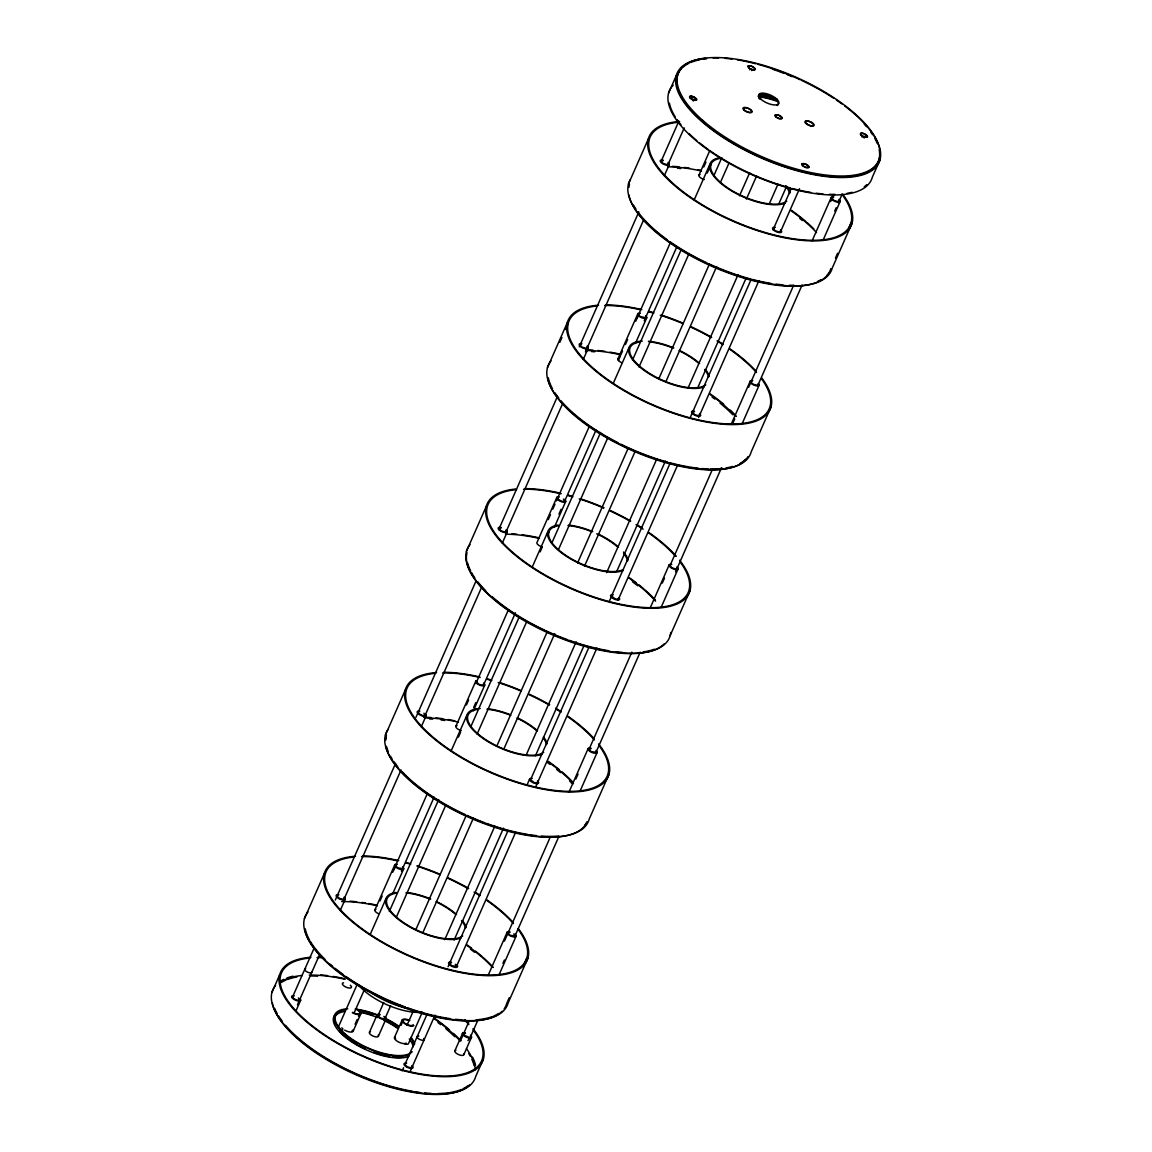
<?xml version="1.0" encoding="UTF-8"?>
<svg xmlns="http://www.w3.org/2000/svg" width="1152" height="1152" viewBox="0 0 1152 1152"><rect width="100%" height="100%" fill="white"/><g stroke="black" fill="none" stroke-linecap="round" stroke-linejoin="round"><path stroke-width="1.5" d="M272.002 992.203L279.691 974.75M304.402 918.734L324.259 873.72M385.416 735.048L405.274 690.034M466.43 551.347L486.288 506.347M547.459 367.661L567.302 322.661M628.474 183.974L648.317 138.974M668.578 93.053L676.267 75.6M559.8 342.36L561.931 337.536M565.474 329.501L568.31 323.078M292.522 997.056L314.266 947.779M335.318 900.043L395.582 763.402M476.179 580.666L415.973 717.307M506.146 529.805A4.925 1.944 23.8 0 1 505.368 532.613A4.925 1.944 23.8 0 1 498.744 529.546L557.51 396.274M579.283 346.896L638.827 211.896M661.334 160.862L678.758 121.349M691.157 97.186L691.56 96.264L693.547 96.826L696.528 99.95L693.677 100.094L689.702 97.517A3.83 1.512 23.8 0 1 691.258 96.221L692.093 96.365A3.83 1.512 23.8 0 1 696.139 98.525L696.514 99.058A3.83 1.512 23.8 0 1 694.109 100.21L693.202 99.95A3.83 1.512 23.8 0 1 690.077 98.035L690.077 96.336L691.56 96.264M693.144 97.747L693.547 96.826M693.274 101.016L693.677 100.094M694.973 98.77L695.376 97.848M696.096 99.936L696.499 99.014M297.461 1004.789L319.723 954.331M343.685 900L401.04 769.939M424.282 717.264L481.637 587.203M505.598 532.886L562.234 404.467M585.475 351.792L643.55 220.09M667.512 165.758L684.216 127.901M295.762 1011.341L300.658 1000.238M340.258 910.454L345.226 899.208M421.272 726.768L426.24 715.522M502.301 543.082L507.254 531.835M583.315 359.395L588.269 348.134M664.33 175.709L669.283 164.448M374.99 909.691L394.848 864.691M456.005 726.005L475.862 681.005M556.877 497.318L537.034 542.318A4.925 1.944 23.8 0 0 542.275 546.926M618.048 358.632L637.891 313.632M699.062 174.946L709.69 150.826M380.016 900.907L382.19 895.968M393.811 869.63L427.205 793.901M466.416 704.995L468.605 700.056M475.862 683.597L508.536 609.509M552.83 509.098L555.005 504.158M556.459 500.861L589.133 426.773M621.072 354.341L622.526 351.058M625.435 344.462L627.61 339.523M637.056 318.125L670.45 242.395M392.731 872.237L396.144 864.979M548.251 519.61L550.426 514.699M618.422 360.533L620.582 355.608M635.774 321.163L637.949 316.238M703.771 166.997L705.946 162.072M749.779 69.782L750.182 68.861L748.195 67.104A3.83 1.512 23.8 0 1 749.736 65.808L750.586 65.952A3.83 1.512 23.8 0 1 754.632 68.112L755.021 69.538L753.984 69.941L750.182 68.861M370.181 934.517L385.776 899.15M451.195 750.816L466.79 715.464M532.21 567.13L547.805 531.778M613.224 383.443L628.819 348.091M694.253 199.757L709.848 164.39M751.766 70.603L752.17 69.696M458.395 737.208L460.57 732.283M540.144 551.866L542.304 546.955M547.373 535.464L548.813 532.195M707.227 173.016L710.856 164.808M401.443 871.229L434.117 797.155M473.702 707.4L475.819 702.576M483.494 685.21L515.448 612.778M558.965 514.066L561.096 509.242M564.091 502.474L596.045 430.042M644.242 320.731L676.627 247.306M393.077 892.901L403.718 868.795M473.386 710.827L484.733 685.109M554.4 527.141L565.747 501.422M635.414 343.44L646.762 317.736M357.394 983.894L338.515 1026.677A4.378 1.728 23.8 0 0 340.603 1029.485M389.333 911.462L438.696 799.546M470.635 727.114L519.278 616.838M551.952 542.765L600.581 432.49M632.52 360.072L681.163 249.797M713.837 175.723L721.814 157.622M354.427 1012.248L363.874 990.85M396.533 916.776L445.176 806.501M477.115 734.083L526.478 622.152M558.418 549.734L607.781 437.803M639 367.027L689.098 253.454M720.317 182.678L729.029 162.936M355.09 1024.229L357.192 1019.462M358.589 1016.294L360 1013.126M353.333 1030.81L361.022 1013.357M369.533 1032.077L377.222 1014.624M383.832 1016.424L384.955 1017.59L383.933 1018.93L380.146 1017.835L378.014 1015.603L383.746 1002.427M415.67 930.053L465.768 816.466M496.987 745.675L547.099 632.074M577.584 562.939L628.416 447.696M658.915 378.547L709.013 264.96M739.512 195.811L749.678 172.771M384.869 1018.814L390.658 1005.696M422.582 933.307L473.4 818.064M503.899 748.93L554.731 633.686M584.496 566.194L635.328 450.95M665.827 381.802L716.645 266.573M746.424 199.066L756.576 176.026M378.403 1036.181L386.093 1018.728M394.502 1037.376L402.206 1019.923M401.026 1025.352L403.128 1020.586A5.458 2.16 23.8 0 1 408.629 1020.456M407.002 1025.28L412.819 1012.118M444.758 939.686L494.842 826.114M526.061 755.338L576.158 641.765M606.643 572.645L656.741 459.072M687.946 388.296L738.043 274.723M769.262 203.947L777.974 184.19M422.194 1012.493L408.398 1043.755A4.378 1.728 23.8 0 1 404.611 1043.856M454.133 940.061L503.496 828.144M535.45 755.726L584.078 645.437M616.752 571.378L665.395 461.088M698.054 387.029L745.978 278.395M778.637 204.322L786.629 186.221M526.91 785.246L529.747 778.81M402.149 1070.856L403.56 1067.674M404.899 1064.462L426.643 1015.171M448.099 966.686L507.96 830.794M537.466 781.776L537.509 782.698L534.658 782.856L530.525 779.789L589.291 646.416M609.422 600.926L612.072 595.397M611.798 595.368L669.888 463.68M690.206 417.571L751.205 279.288M772.992 229.91L791.136 188.741M803.534 164.578L803.952 163.656L805.925 164.218L808.92 167.342L806.054 167.501L802.541 165.528L802.454 163.728L803.952 163.656M410.371 1071L435.01 1015.142M456.062 967.392L515.592 832.406M535.925 786.312L596.923 648.014M617.976 600.278L677.52 465.278M698.573 417.542L758.837 280.901M780.624 231.509L799.502 188.712M454.968 1050.566L462.658 1033.114M488.088 975.485L507.226 932.083M569.102 791.798L588.24 748.397M650.117 608.112L669.254 564.71M731.131 424.411L750.269 381.024M812.146 240.725L831.283 197.338M460.642 1040.443L469.181 1020.931M504.461 941.098L549.749 838.238M575.899 778.982L578.074 774.043M596.002 752.299L591.163 751.608L589.018 749.376L631.8 652.219M662.299 583.07L664.474 578.131M670.291 564.97L712.397 469.483M732.614 423.792L734.746 418.968M748.699 387.173L793.728 285.091M830.65 201.528L833.659 194.558M860.544 134.237L860.947 133.33L864.418 133.805L867.398 136.93L862.56 136.253L861.019 135.115L860.947 133.33M862.157 137.174L862.56 136.253M864.144 138.01L864.547 137.088M467.971 1040.587L470.419 1037.016M470.304 1037.304L477.533 1020.902M502.934 963.331L504.389 960.034M514.555 936.979L558.835 836.568M595.872 752.602L640.166 652.176M675.562 571.882L721.483 467.798M757.786 385.488L802.08 285.062M834.71 211.061L836.15 207.792M838.382 202.752L842.011 194.515M463.838 1054.67L471.528 1037.218M499.075 974.765L516.096 936.187M580.09 791.078L597.11 752.501M661.118 607.392L678.125 568.814M742.133 423.706L759.139 385.128M823.147 240.005L840.154 201.442M507.125 1002.514L509.256 997.69M524.146 963.936L526.982 957.514M835.445 258.106L837.576 253.282M848.923 227.578L851.04 222.754M483.422 1058.947L475.733 1076.4A110.39 43.661 23.8 0 1 353.419 1072.987A110.39 43.661 23.8 0 1 275.558 985.45M527.99 957.917L508.133 1002.931A110.39 43.661 23.8 0 1 385.834 999.518A110.39 43.661 23.8 0 1 307.973 911.981M609.005 774.23L589.147 819.245A110.39 43.661 23.8 0 1 468.605 816.624A110.39 43.661 23.8 0 1 388.022 729.533M670.176 635.544L690.019 590.544M771.034 406.858L751.19 451.858A110.39 43.661 23.8 0 1 628.877 448.445A110.39 43.661 23.8 0 1 551.016 360.907M852.048 223.171L832.205 268.171A110.39 43.661 23.8 0 1 713.419 266.328A110.39 43.661 23.8 0 1 630.245 179.755M879.998 159.797L872.309 177.25A110.39 43.661 23.8 0 1 748.253 173.03A110.39 43.661 23.8 0 1 673.214 85.133M580.709 344.318L580.781 346.104L582.322 347.256L586.109 348.336L587.117 346.997M639.202 313.906L639.274 315.691L640.814 316.843L645.653 317.52M558.187 497.592L558.259 499.392L561.787 501.365L564.638 501.206L563.486 499.118M774.101 228.024L774.173 229.81L775.714 230.962L779.515 232.042L780.523 230.702M418.68 711.691L418.752 713.491L422.28 715.464L425.131 715.306L423.979 713.218M832.594 197.611L832.666 199.397L834.206 200.549L837.994 201.629L839.002 200.29M477.158 681.293L476.64 681.984L478.786 684.216L482.573 685.296L483.581 683.971M337.651 895.392L337.133 896.083L339.278 898.315L343.066 899.395L344.074 898.07M751.579 381.298L751.651 383.098L753.192 384.235L756.979 385.315L757.987 383.976M293.098 996.422L293.17 998.208L296.698 1000.181L299.549 1000.022L298.397 997.934M670.565 564.998L670.032 565.69L672.178 567.922L675.965 569.002L676.973 567.677M378.014 1015.603L380.016 1014.826M589.018 749.376L591.034 748.598M405.475 1063.814L404.957 1064.506L407.088 1066.738L410.89 1067.832L411.898 1066.493M402.61 868.594L397.771 867.902L395.626 865.67M663.206 160.546L661.205 161.323L663.336 163.555L667.123 164.65L668.146 163.31M694.57 411.638L692.568 412.416L694.699 414.648L698.486 415.728L699.494 414.389M501.178 527.933L499.162 528.71L501.307 530.942L505.094 532.022L506.102 530.683M510.019 932.299L508.003 933.062L510.149 935.309L514.987 935.986L513.821 933.883M451.526 962.698L449.51 963.475L451.656 965.707L456.494 966.398L455.342 964.296M465.451 1033.315L463.968 1033.402L464.04 1035.187L469.368 1037.419M759.485 94.522L772.848 97.416M777.096 99.23L774.317 98.352A31.896 12.614 23.8 0 0 758.779 94.982L759.614 94.45A10.93 4.32 23.8 0 1 772.574 97.243L774.403 98.395A10.93 4.32 23.8 0 1 778.45 104.126M423.691 1038.442L424.066 1038.974A3.83 1.512 23.8 0 1 421.661 1040.126L420.754 1039.867A3.83 1.512 23.8 0 1 417.629 1037.966L417.254 1037.434A3.83 1.512 23.8 0 1 417.528 1036.296M311.659 971.539L311.688 971.582A3.83 1.512 23.8 0 1 309.283 972.734L308.376 972.475A3.83 1.512 23.8 0 1 305.251 970.56L304.877 970.042A3.83 1.512 23.8 0 1 305.698 968.76M611.539 596.102L615.672 599.17L618.523 599.011L618.48 598.09M342.662 1030.435A4.378 1.728 23.8 0 1 341.597 1030.018M422.294 1012.176A42.624 16.862 23.8 0 1 358.834 985.291M401.947 1005.998A40.435 15.998 23.8 0 1 374.789 993.816M406.786 1008.144A42.624 16.862 23.8 0 1 369.389 991.195M418.075 1036.152A3.83 1.512 23.8 0 1 418.795 1036.138M844.704 105.984A110.39 43.661 23.8 0 1 854.28 176.674A110.39 43.661 23.8 0 1 707.429 126.216A110.39 43.661 23.8 0 1 705.83 58.262M712.93 57.874A110.39 43.661 23.8 0 1 718.589 57.931M725.112 58.32A110.39 43.661 23.8 0 1 731.966 59.054M737.251 59.818A110.39 43.661 23.8 0 1 755.942 63.792M757.685 64.253A110.39 43.661 23.8 0 1 800.323 79.805M801.922 80.554A110.39 43.661 23.8 0 1 833.688 98.237M836.438 100.08A110.39 43.661 23.8 0 1 841.939 103.939M879.178 149.717A109.296 43.229 23.8 0 1 766.656 159.797A109.296 43.229 23.8 0 1 681.869 68.17M683.05 67.075A109.296 43.229 23.8 0 1 688.925 63.274M690.667 62.496A109.296 43.229 23.8 0 1 699.811 59.803M703.296 59.227A109.296 43.229 23.8 0 1 706.55 58.853M772.488 69.178A109.296 43.229 23.8 0 1 777.384 70.877M779.011 71.467A109.296 43.229 23.8 0 1 783.907 73.31M787.176 74.592A109.296 43.229 23.8 0 1 792.058 76.622M864.317 124.214A109.296 43.229 23.8 0 1 866.477 126.677M870.739 132.077A109.296 43.229 23.8 0 1 872.582 134.741M874.944 138.643A109.296 43.229 23.8 0 1 877.291 143.525M866.707 184.666A109.296 43.229 23.8 0 1 864.23 186.811M852.048 192.298A109.296 43.229 23.8 0 1 847.051 193.349M834.998 194.371A109.296 43.229 23.8 0 1 829.397 194.328M822.946 193.939A109.296 43.229 23.8 0 1 816.163 193.205M810.922 192.442A109.296 43.229 23.8 0 1 792.403 188.525M790.69 188.064A109.296 43.229 23.8 0 1 710.064 150.768M708.653 149.774A109.296 43.229 23.8 0 1 699.293 142.646M696.802 140.602A109.296 43.229 23.8 0 1 689.054 133.589M680.962 124.819A109.296 43.229 23.8 0 1 676.886 119.434M675.144 116.784A109.296 43.229 23.8 0 1 669.398 103.133M758.074 96.192A43.718 17.294 23.8 0 1 767.578 97.934M769.234 98.366A43.718 17.294 23.8 0 1 775.987 100.44M777.989 104.918A10.93 4.32 23.8 0 1 777.11 105.48M759.528 99.072A10.93 4.32 23.8 0 1 758.678 97.862M747.821 66.168A4.925 1.944 23.8 0 1 749.376 66.211M801.706 163.973A4.925 1.944 23.8 0 1 803.261 164.016M758.563 96.768A42.624 16.862 23.8 0 1 777.672 101.506M672.379 166.363A110.39 43.661 23.8 0 1 678.989 166.838M684.158 167.429A110.39 43.661 23.8 0 1 689.443 168.192M697.795 169.747A110.39 43.661 23.8 0 1 701.222 170.482M791.309 210.298A110.39 43.661 23.8 0 1 805.925 221.602M807.12 222.638A110.39 43.661 23.8 0 1 813.802 228.902M842.717 194.227A110.39 43.661 23.8 0 1 803.765 240.494A110.39 43.661 23.8 0 1 668.851 180.331A110.39 43.661 23.8 0 1 679.594 121.493M828.619 273.211A109.296 43.229 23.8 0 1 826.603 275.602M821.174 279.648A109.296 43.229 23.8 0 1 817.805 281.275M793.066 285.322A109.296 43.229 23.8 0 1 789.293 285.25M782.842 284.861A109.296 43.229 23.8 0 1 776.059 284.141M770.818 283.378A109.296 43.229 23.8 0 1 752.299 279.446M750.586 278.986A109.296 43.229 23.8 0 1 708.379 263.592M706.781 262.843A109.296 43.229 23.8 0 1 688.248 253.238M686.779 252.389A109.296 43.229 23.8 0 1 669.96 241.69M667.166 239.702A109.296 43.229 23.8 0 1 637.733 211.694M635.89 209.03A109.296 43.229 23.8 0 1 633.528 205.114M628.92 187.43A109.296 43.229 23.8 0 1 629.482 184.392M667.613 166.824A109.296 43.229 23.8 0 1 701.51 171.029M790.718 210.456A109.296 43.229 23.8 0 1 816.523 232.603M841.795 194.098A109.296 43.229 23.8 0 1 803.909 239.962A109.296 43.229 23.8 0 1 670.637 181.253A109.296 43.229 23.8 0 1 678.6 122.227M785.174 203.155A43.718 17.294 23.8 0 1 726.034 187.315A43.718 17.294 23.8 0 1 720.245 157.68M787.421 187.085A43.718 17.294 23.8 0 1 790.229 192.456M704.304 179.554A4.925 1.944 23.8 0 1 699.422 176.76A4.925 1.944 23.8 0 1 700.027 174.542M786.758 201.226A42.624 16.862 23.8 0 1 728.914 188.698A42.624 16.862 23.8 0 1 720.994 158.27M785.606 185.76A42.624 16.862 23.8 0 1 789.595 193.55M826.2 276.509A109.296 43.229 23.8 0 1 718.445 269.093A109.296 43.229 23.8 0 1 628.891 194.976M677.434 168.192A109.296 43.229 23.8 0 1 680.789 168.523M799.805 218.462A109.296 43.229 23.8 0 1 802.339 220.507M830.794 268.675A109.296 43.229 23.8 0 1 829.037 272.851M839.045 199.411A4.925 1.944 23.8 0 1 838.267 202.219A4.925 1.944 23.8 0 1 831.643 199.152A4.925 1.944 23.8 0 1 833.803 196.978M668.174 162.418A4.925 1.944 23.8 0 1 667.397 165.24A4.925 1.944 23.8 0 1 660.773 162.173A4.925 1.944 23.8 0 1 662.933 159.998M780.552 229.824A4.925 1.944 23.8 0 1 779.789 232.632A4.925 1.944 23.8 0 1 773.15 229.565A4.925 1.944 23.8 0 1 775.31 227.39M670.738 632.491A110.39 43.661 23.8 0 1 551.376 633.701A110.39 43.661 23.8 0 1 470.002 544.608M511.963 533.837A110.39 43.661 23.8 0 1 516.96 534.226M522.13 534.802A110.39 43.661 23.8 0 1 539.179 537.854M629.28 577.67A110.39 43.661 23.8 0 1 636.235 582.768M638.87 584.827A110.39 43.661 23.8 0 1 643.896 588.989M645.091 590.026A110.39 43.661 23.8 0 1 655.344 600.034M679.622 560.246A110.39 43.661 23.8 0 1 643.766 608.026A110.39 43.661 23.8 0 1 508.306 549.101A110.39 43.661 23.8 0 1 515.851 489.01M524.808 488.606A110.39 43.661 23.8 0 1 560.765 493.258M567.706 495A110.39 43.661 23.8 0 1 572.573 496.354M580.795 498.902A110.39 43.661 23.8 0 1 603.85 507.658M610.33 510.552A110.39 43.661 23.8 0 1 630.662 521.021M636.566 524.491A110.39 43.661 23.8 0 1 642.312 528.077M649.138 532.67A110.39 43.661 23.8 0 1 676.31 556.272M654.394 649.195A109.296 43.229 23.8 0 1 643.147 651.917M622.454 652.378A109.296 43.229 23.8 0 1 615.744 651.73M608.789 650.75A109.296 43.229 23.8 0 1 590.27 646.819M588.542 646.373A109.296 43.229 23.8 0 1 569.045 640.267M567.418 639.677A109.296 43.229 23.8 0 1 546.336 630.965M544.752 630.23A109.296 43.229 23.8 0 1 509.242 609.984M507.931 609.077A109.296 43.229 23.8 0 1 492.278 596.851M485.669 590.645A109.296 43.229 23.8 0 1 477.734 581.774M474.754 577.742A109.296 43.229 23.8 0 1 471.499 572.501M470.621 570.859A109.296 43.229 23.8 0 1 467.597 562.925M505.584 534.211A109.296 43.229 23.8 0 1 539.467 538.416M628.675 577.829A109.296 43.229 23.8 0 1 655.589 601.2M679.766 561.485A109.296 43.229 23.8 0 1 641.88 607.334A109.296 43.229 23.8 0 1 508.594 548.64A109.296 43.229 23.8 0 1 516.571 489.6M523.584 489.211A109.296 43.229 23.8 0 1 561.024 493.805M567.907 495.533A109.296 43.229 23.8 0 1 572.717 496.872M579.24 498.859A109.296 43.229 23.8 0 1 603.706 508.061M610.114 510.941A109.296 43.229 23.8 0 1 630.245 521.28M636.091 524.722A109.296 43.229 23.8 0 1 643.162 529.186M648.533 532.829A109.296 43.229 23.8 0 1 675.432 556.2M623.146 570.528A43.718 17.294 23.8 0 1 564.005 554.688A43.718 17.294 23.8 0 1 558.216 525.053M568.901 525.11A43.718 17.294 23.8 0 1 592.747 531.605M598.306 534.082A43.718 17.294 23.8 0 1 618.566 547.085M623.491 552.038A43.718 17.294 23.8 0 1 628.2 559.829M622.267 569.981A42.624 16.862 23.8 0 1 564.61 554.544A42.624 16.862 23.8 0 1 558.965 525.643M567.936 525.542A42.624 16.862 23.8 0 1 591.797 531.691M596.722 533.822A42.624 16.862 23.8 0 1 617.803 547.128M623.578 553.133A42.624 16.862 23.8 0 1 627.552 560.938M664.171 643.896A109.296 43.229 23.8 0 1 545.933 631.886A109.296 43.229 23.8 0 1 467.035 552.686M632.448 581.76A109.296 43.229 23.8 0 1 637.776 585.835M677.002 566.784A4.925 1.944 23.8 0 1 676.238 569.606A4.925 1.944 23.8 0 1 669.614 566.539A4.925 1.944 23.8 0 1 671.76 564.365M564.624 499.392A4.925 1.944 23.8 0 1 563.861 502.2A4.925 1.944 23.8 0 1 557.237 499.133A4.925 1.944 23.8 0 1 559.382 496.958M498.744 529.546A4.925 1.944 23.8 0 1 500.89 527.371M619.459 598.291A4.925 1.944 23.8 0 1 616.622 599.875A4.925 1.944 23.8 0 1 610.848 596.578A4.925 1.944 23.8 0 1 613.282 594.778M585.965 349.92A110.39 43.661 23.8 0 1 592.992 350.136M597.974 350.525A110.39 43.661 23.8 0 1 604.901 351.346M610.07 352.166A110.39 43.661 23.8 0 1 620.194 354.168M710.294 393.984A110.39 43.661 23.8 0 1 723.701 404.251M730.21 410.083A110.39 43.661 23.8 0 1 736.358 416.347M761.702 377.914A110.39 43.661 23.8 0 1 722.75 424.181A110.39 43.661 23.8 0 1 587.837 364.018A110.39 43.661 23.8 0 1 598.579 305.179M605.822 304.92A110.39 43.661 23.8 0 1 641.779 309.571M648.72 311.314A110.39 43.661 23.8 0 1 653.587 312.667M661.81 315.216A110.39 43.661 23.8 0 1 683.237 323.266M691.358 326.866A110.39 43.661 23.8 0 1 711.677 337.32M717.581 340.805A110.39 43.661 23.8 0 1 723.326 344.39M730.152 348.984A110.39 43.661 23.8 0 1 756.216 371.347M745.589 459.288A109.296 43.229 23.8 0 1 740.16 463.334M732.485 466.474A109.296 43.229 23.8 0 1 725.933 467.957M722.563 468.432A109.296 43.229 23.8 0 1 710.165 468.994M708.278 468.936A109.296 43.229 23.8 0 1 701.827 468.562M698.472 468.23A109.296 43.229 23.8 0 1 689.803 467.064M688.176 466.79A109.296 43.229 23.8 0 1 669.571 462.686M667.973 462.254A109.296 43.229 23.8 0 1 621.029 444.254M617.89 442.67A109.296 43.229 23.8 0 1 560.966 400.781M558.749 398.074A109.296 43.229 23.8 0 1 554.875 392.717M552.514 388.8A109.296 43.229 23.8 0 1 548.28 377.741M586.598 350.525A109.296 43.229 23.8 0 1 620.482 354.73M709.69 394.142A109.296 43.229 23.8 0 1 735.509 416.29M761.774 379.138A109.296 43.229 23.8 0 1 721.541 423.547A109.296 43.229 23.8 0 1 589.133 364.493A109.296 43.229 23.8 0 1 597.586 305.914M604.598 305.525A109.296 43.229 23.8 0 1 640.339 309.715M648.922 311.832A109.296 43.229 23.8 0 1 653.746 313.186M660.254 315.173A109.296 43.229 23.8 0 1 683.093 323.683M691.128 327.24A109.296 43.229 23.8 0 1 711.259 337.594M717.106 341.035A109.296 43.229 23.8 0 1 722.794 344.592M729.547 349.142A109.296 43.229 23.8 0 1 756.461 372.514M704.16 386.842A43.718 17.294 23.8 0 1 643.349 369.806A43.718 17.294 23.8 0 1 642.269 341.093M648.432 341.266A43.718 17.294 23.8 0 1 673.762 347.918M679.32 350.395A43.718 17.294 23.8 0 1 699.581 363.398M705.499 369.562A43.718 17.294 23.8 0 1 709.214 376.142M621.389 362.549A4.925 1.944 23.8 0 1 619.013 358.229M705.744 384.912A42.624 16.862 23.8 0 1 647.899 372.384A42.624 16.862 23.8 0 1 639.979 341.957M648.95 341.856A42.624 16.862 23.8 0 1 672.826 348.005M679.334 350.885A42.624 16.862 23.8 0 1 698.818 363.427M704.592 369.446A42.624 16.862 23.8 0 1 708.581 377.251M748.022 456.538A109.296 43.229 23.8 0 1 642.73 454.91A109.296 43.229 23.8 0 1 547.877 378.662M591.538 351.562A109.296 43.229 23.8 0 1 594.763 351.763M712.094 397.051A109.296 43.229 23.8 0 1 714.83 399.082M720.072 403.171A109.296 43.229 23.8 0 1 732.773 414.734M758.966 384.192A4.925 1.944 23.8 0 1 756.13 385.776A4.925 1.944 23.8 0 1 750.355 382.478A4.925 1.944 23.8 0 1 752.789 380.678M645.653 315.706A4.925 1.944 23.8 0 1 644.875 318.514A4.925 1.944 23.8 0 1 638.251 315.446A4.925 1.944 23.8 0 1 640.397 313.272M587.16 346.118A4.925 1.944 23.8 0 1 586.382 348.926A4.925 1.944 23.8 0 1 579.758 345.859A4.925 1.944 23.8 0 1 581.918 343.685M699.538 413.51A4.925 1.944 23.8 0 1 698.76 416.318A4.925 1.944 23.8 0 1 692.136 413.251A4.925 1.944 23.8 0 1 694.296 411.077M423.936 717.307A110.39 43.661 23.8 0 1 430.949 717.523M435.946 717.912A110.39 43.661 23.8 0 1 442.858 718.733M448.042 719.539A110.39 43.661 23.8 0 1 454.738 720.806M548.266 761.357A110.39 43.661 23.8 0 1 559.152 769.55M561.658 771.638A110.39 43.661 23.8 0 1 573.178 782.482M598.608 743.933A110.39 43.661 23.8 0 1 562.075 791.669A110.39 43.661 23.8 0 1 426.298 731.866A110.39 43.661 23.8 0 1 436.55 672.552M443.794 672.293A110.39 43.661 23.8 0 1 479.736 676.944M486.691 678.686A110.39 43.661 23.8 0 1 491.558 680.04M499.781 682.589A110.39 43.661 23.8 0 1 521.208 690.653M529.315 694.253A110.39 43.661 23.8 0 1 549.648 704.707M555.552 708.178A110.39 43.661 23.8 0 1 561.298 711.778M568.109 716.357A110.39 43.661 23.8 0 1 594.187 738.72M587.102 821.65A109.296 43.229 23.8 0 1 584.611 825.509M558.878 835.992A109.296 43.229 23.8 0 1 541.44 836.064M536.429 835.618A109.296 43.229 23.8 0 1 529.531 834.71M527.774 834.437A109.296 43.229 23.8 0 1 507.528 830.059M505.93 829.627A109.296 43.229 23.8 0 1 486.403 823.363M484.776 822.773A109.296 43.229 23.8 0 1 466.92 815.386M465.322 814.651A109.296 43.229 23.8 0 1 402.25 771.854M397.8 766.814A109.296 43.229 23.8 0 1 393.739 761.429M391.997 758.779A109.296 43.229 23.8 0 1 390.47 756.187M388.138 751.306A109.296 43.229 23.8 0 1 386.582 746.626M385.776 740.088A109.296 43.229 23.8 0 1 386.424 735.451M424.57 717.898A109.296 43.229 23.8 0 1 458.453 722.102M547.661 761.515A109.296 43.229 23.8 0 1 573.466 783.662M598.752 745.171A109.296 43.229 23.8 0 1 560.866 791.021A109.296 43.229 23.8 0 1 427.579 732.326A109.296 43.229 23.8 0 1 435.557 673.286M442.57 672.912A109.296 43.229 23.8 0 1 480.01 677.491M486.893 679.219A109.296 43.229 23.8 0 1 491.702 680.558M498.211 682.546A109.296 43.229 23.8 0 1 521.064 691.056M529.099 694.627A109.296 43.229 23.8 0 1 549.23 704.981M556.517 709.301A109.296 43.229 23.8 0 1 560.75 711.979M567.504 716.515A109.296 43.229 23.8 0 1 594.418 739.886M542.117 754.214A43.718 17.294 23.8 0 1 481.306 737.179A43.718 17.294 23.8 0 1 480.226 708.48M487.886 708.797A43.718 17.294 23.8 0 1 510.307 714.715M517.291 717.782A43.718 17.294 23.8 0 1 537.538 730.771M543.47 736.949A43.718 17.294 23.8 0 1 547.186 743.53M461.261 730.613A4.925 1.944 23.8 0 1 456.365 727.834A4.925 1.944 23.8 0 1 456.97 725.602M543.715 752.285A42.624 16.862 23.8 0 1 485.87 739.771A42.624 16.862 23.8 0 1 477.95 709.33M486.922 709.229A42.624 16.862 23.8 0 1 510.782 715.378M517.306 718.258A42.624 16.862 23.8 0 1 536.789 730.814M543.442 738A42.624 16.862 23.8 0 1 546.538 744.624M586.699 822.571A109.296 43.229 23.8 0 1 482.472 822.96A109.296 43.229 23.8 0 1 385.834 746.035M385.474 739.411A109.296 43.229 23.8 0 1 386.021 736.373M429.509 718.949A109.296 43.229 23.8 0 1 432.734 719.136M441.158 720A109.296 43.229 23.8 0 1 444.643 720.475M547.258 762.437A109.296 43.229 23.8 0 1 550.051 764.438M556.762 769.522A109.296 43.229 23.8 0 1 560.52 772.603M569.52 780.869A109.296 43.229 23.8 0 1 571.925 783.346M595.987 750.47A4.925 1.944 23.8 0 1 595.224 753.293A4.925 1.944 23.8 0 1 588.6 750.226A4.925 1.944 23.8 0 1 590.746 748.051M483.61 683.078A4.925 1.944 23.8 0 1 483.336 685.886A4.925 1.944 23.8 0 1 476.986 683.568A4.925 1.944 23.8 0 1 476.827 680.602M426.053 714.586A4.925 1.944 23.8 0 1 423.23 716.17A4.925 1.944 23.8 0 1 417.456 712.872A4.925 1.944 23.8 0 1 419.875 711.072M537.494 780.883A4.925 1.944 23.8 0 1 536.731 783.706A4.925 1.944 23.8 0 1 530.107 780.638A4.925 1.944 23.8 0 1 532.253 778.464M280.57 981.13A110.39 43.661 23.8 0 1 283.766 979.344M286.906 978.005A110.39 43.661 23.8 0 1 293.069 976.19M320.832 974.923A110.39 43.661 23.8 0 1 327.686 975.658M332.971 976.435A110.39 43.661 23.8 0 1 344.75 978.71M434.837 1018.526A110.39 43.661 23.8 0 1 449.453 1029.845M453.413 1033.373A110.39 43.661 23.8 0 1 460.915 1040.89M472.522 1057.118A110.39 43.661 23.8 0 1 475.574 1065.125M473.04 1028.65A110.39 43.661 23.8 0 1 436.493 1076.386A110.39 43.661 23.8 0 1 300.715 1016.582A110.39 43.661 23.8 0 1 310.968 957.269M318.211 957.024A110.39 43.661 23.8 0 1 322.013 957.082M465.019 1019.693A110.39 43.661 23.8 0 1 468.605 1023.437M467.654 1085.976A109.296 43.229 23.8 0 1 463.075 1088.726M461.333 1089.504A109.296 43.229 23.8 0 1 450.475 1092.499M448.704 1092.773A109.296 43.229 23.8 0 1 438.422 1093.536M431.237 1093.421A109.296 43.229 23.8 0 1 424.699 1092.946M419.587 1092.37A109.296 43.229 23.8 0 1 414.346 1091.606M412.733 1091.333A109.296 43.229 23.8 0 1 285.523 1025.323M282.254 1021.277A109.296 43.229 23.8 0 1 278.568 1015.949M277.056 1013.357A109.296 43.229 23.8 0 1 274.709 1008.475M280.08 982.642A109.296 43.229 23.8 0 1 302.285 975.456M309.298 975.082A109.296 43.229 23.8 0 1 345.038 979.272M434.232 1018.685A109.296 43.229 23.8 0 1 460.051 1040.832M466.474 1048.68A109.296 43.229 23.8 0 1 475.344 1069.718M473.17 1029.888A109.296 43.229 23.8 0 1 435.283 1075.738A109.296 43.229 23.8 0 1 302.011 1017.043A109.296 43.229 23.8 0 1 309.974 958.003M317.002 957.629A109.296 43.229 23.8 0 1 322.603 957.672M464.198 1019.664A109.296 43.229 23.8 0 1 468.85 1024.603M408.845 1056.384A43.718 17.294 23.8 0 1 353.261 1042.906A43.718 17.294 23.8 0 1 338.875 1012.219M360.835 1011.974A43.718 17.294 23.8 0 1 364.118 1012.709M365.76 1013.141A43.718 17.294 23.8 0 1 372.514 1015.214M384.019 1019.952A43.718 17.294 23.8 0 1 398.016 1028.059M409.666 1054.555A43.718 17.294 23.8 0 1 348.854 1037.506A43.718 17.294 23.8 0 1 347.76 1008.806M355.421 1009.123A43.718 17.294 23.8 0 1 377.856 1015.056M384.826 1018.109A43.718 17.294 23.8 0 1 398.822 1026.216M411.005 1037.275A43.718 17.294 23.8 0 1 414.72 1043.856M350.338 985.248A4.925 1.944 23.8 0 1 350.064 988.056A4.925 1.944 23.8 0 1 343.714 985.738A4.925 1.944 23.8 0 1 343.555 982.771M463.651 1053.734A4.925 1.944 23.8 0 1 458.309 1054.483A4.925 1.944 23.8 0 1 455.933 1050.163M352.296 1030.565A5.458 2.16 23.8 0 1 351.749 1031.242M378.216 1035.245A4.925 1.944 23.8 0 1 372.874 1035.994A4.925 1.944 23.8 0 1 370.498 1031.674M353.045 1029.802A6.552 2.592 23.8 0 1 351.245 1032.091A6.552 2.592 23.8 0 1 344.65 1030.133M343.008 1029.024A6.552 2.592 23.8 0 1 341.813 1027.843M403.056 1057.104A42.624 16.862 23.8 0 1 392.63 1057.061M389.65 1056.658A42.624 16.862 23.8 0 1 373.522 1052.338M365.299 1048.939A42.624 16.862 23.8 0 1 358.963 1045.742M357.451 1044.893A42.624 16.862 23.8 0 1 350.323 1040.4M349.013 1039.464A42.624 16.862 23.8 0 1 339.408 1030.81M334.526 1018.051A42.624 16.862 23.8 0 1 344.678 1011.499M359.597 1012.219A42.624 16.862 23.8 0 1 377.51 1017.547M384.034 1020.427A42.624 16.862 23.8 0 1 397.411 1028.218M409.291 1038.989A42.624 16.862 23.8 0 1 413.266 1046.794M406.195 1043.107A6.552 2.592 23.8 0 1 397.901 1041.667A6.552 2.592 23.8 0 1 395.208 1036.771M395.64 1039.018A5.458 2.16 23.8 0 1 395.424 1038.038M412.214 1051.776A42.624 16.862 23.8 0 1 354.586 1040.861A42.624 16.862 23.8 0 1 345.485 1009.67M358.891 1010.117A42.624 16.862 23.8 0 1 378.331 1015.704M384.84 1018.598A42.624 16.862 23.8 0 1 398.218 1026.374M410.976 1038.341A42.624 16.862 23.8 0 1 414.086 1044.95M384.984 1016.698A4.925 1.944 23.8 0 1 384.206 1019.52A4.925 1.944 23.8 0 1 377.582 1016.453A4.925 1.944 23.8 0 1 379.742 1014.278M470.419 1035.187A4.925 1.944 23.8 0 1 469.642 1038.01A4.925 1.944 23.8 0 1 463.018 1034.942A4.925 1.944 23.8 0 1 465.178 1032.768M300.485 999.302A4.925 1.944 23.8 0 1 297.648 1000.886A4.925 1.944 23.8 0 1 291.874 997.589A4.925 1.944 23.8 0 1 294.307 995.789M411.926 1065.6A4.925 1.944 23.8 0 1 411.163 1068.422A4.925 1.944 23.8 0 1 404.525 1065.355A4.925 1.944 23.8 0 1 406.685 1063.181M413.899 1025.654A6.552 2.592 23.8 0 1 406.224 1024.546A6.552 2.592 23.8 0 1 402.365 1019.693A6.552 2.592 23.8 0 1 409.824 1020.514M413.237 1024.646A5.458 2.16 23.8 0 1 407.736 1024.776A5.458 2.16 23.8 0 1 403.128 1020.586M356.587 1008.994A6.552 2.592 23.8 0 1 360.648 1014.12A6.552 2.592 23.8 0 1 352.354 1012.68M355.378 1008.936A5.458 2.16 23.8 0 1 359.813 1013.501A5.458 2.16 23.8 0 1 352.598 1012.306M469.728 1084.752A109.296 43.229 23.8 0 1 361.973 1077.322A109.296 43.229 23.8 0 1 272.419 1003.205M281.088 982.57A109.296 43.229 23.8 0 1 285.984 980.021M287.366 979.474A109.296 43.229 23.8 0 1 296.856 977.026M310.738 975.974A109.296 43.229 23.8 0 1 317.678 976.19M438.005 1022.602A109.296 43.229 23.8 0 1 440.712 1024.646M445.867 1028.75A109.296 43.229 23.8 0 1 454.838 1036.786M468.749 1053.59A109.296 43.229 23.8 0 1 470.275 1056.182M471.917 1059.451A109.296 43.229 23.8 0 1 474.163 1065.744M349.934 901.21A110.39 43.661 23.8 0 1 356.63 901.771M361.843 902.419A110.39 43.661 23.8 0 1 365.386 902.952M368.669 903.514A110.39 43.661 23.8 0 1 377.15 905.242M467.251 945.058A110.39 43.661 23.8 0 1 471.47 948.082M475.531 951.178A110.39 43.661 23.8 0 1 481.867 956.362M483.048 957.398A110.39 43.661 23.8 0 1 493.315 967.421M518.645 928.987A110.39 43.661 23.8 0 1 479.707 975.254A110.39 43.661 23.8 0 1 344.794 915.091A110.39 43.661 23.8 0 1 355.536 856.238M362.765 855.994A110.39 43.661 23.8 0 1 398.722 860.63M405.677 862.373A110.39 43.661 23.8 0 1 410.53 863.726M417.11 865.742A110.39 43.661 23.8 0 1 440.179 874.339M448.301 877.939A110.39 43.661 23.8 0 1 468.634 888.394M475.992 892.757A110.39 43.661 23.8 0 1 480.269 895.464M487.094 900.043A110.39 43.661 23.8 0 1 513.158 922.421M498.643 1013.486A109.296 43.229 23.8 0 1 493.733 1016.035M492.365 1016.568A109.296 43.229 23.8 0 1 476.165 1019.822M462.053 1019.851A109.296 43.229 23.8 0 1 455.414 1019.304M450.259 1018.656A109.296 43.229 23.8 0 1 407.016 1007.64M405.389 1007.05A109.296 43.229 23.8 0 1 364.176 987.984M362.707 987.134A109.296 43.229 23.8 0 1 345.902 976.45M343.094 974.448A109.296 43.229 23.8 0 1 335.117 968.342M332.626 966.283A109.296 43.229 23.8 0 1 330.25 964.224M324.893 959.27A109.296 43.229 23.8 0 1 310.19 941.17M309.456 939.874A109.296 43.229 23.8 0 1 305.222 928.814M341.712 901.598A109.296 43.229 23.8 0 1 377.438 905.789M466.646 945.216A109.296 43.229 23.8 0 1 492.451 967.349M517.738 928.858A109.296 43.229 23.8 0 1 479.851 974.722A109.296 43.229 23.8 0 1 346.565 916.013A109.296 43.229 23.8 0 1 354.528 856.973M361.555 856.598A109.296 43.229 23.8 0 1 397.282 860.789M405.878 862.906A109.296 43.229 23.8 0 1 410.688 864.245M417.197 866.232A109.296 43.229 23.8 0 1 440.05 874.742M448.085 878.314A109.296 43.229 23.8 0 1 468.202 888.667M474.062 892.109A109.296 43.229 23.8 0 1 479.736 895.666M486.49 900.202A109.296 43.229 23.8 0 1 513.403 923.573M461.102 937.901A43.718 17.294 23.8 0 1 401.976 922.075A43.718 17.294 23.8 0 1 396.187 892.44M406.872 892.483A43.718 17.294 23.8 0 1 430.718 898.978M436.277 901.469A43.718 17.294 23.8 0 1 456.523 914.472M462.456 920.635A43.718 17.294 23.8 0 1 466.171 927.216M378.331 913.608A4.925 1.944 23.8 0 1 375.955 909.288M462.701 935.971A42.624 16.862 23.8 0 1 404.856 923.458A42.624 16.862 23.8 0 1 396.936 893.016M405.907 892.915A42.624 16.862 23.8 0 1 429.768 899.064M436.291 901.958A42.624 16.862 23.8 0 1 455.774 914.501M461.549 920.506A42.624 16.862 23.8 0 1 465.523 928.31M502.128 1011.269A109.296 43.229 23.8 0 1 394.387 1003.853A109.296 43.229 23.8 0 1 304.819 929.736M470.419 949.133A109.296 43.229 23.8 0 1 474.437 952.186M506.722 1003.435A109.296 43.229 23.8 0 1 504.144 1008.893M514.973 934.171A4.925 1.944 23.8 0 1 514.21 936.979A4.925 1.944 23.8 0 1 507.586 933.912A4.925 1.944 23.8 0 1 509.731 931.738M402.595 866.765A4.925 1.944 23.8 0 1 401.832 869.587A4.925 1.944 23.8 0 1 395.194 866.52A4.925 1.944 23.8 0 1 397.354 864.346M344.102 897.178A4.925 1.944 23.8 0 1 343.339 900A4.925 1.944 23.8 0 1 336.715 896.933A4.925 1.944 23.8 0 1 338.861 894.758M456.48 964.57A4.925 1.944 23.8 0 1 455.717 967.392A4.925 1.944 23.8 0 1 449.093 964.325A4.925 1.944 23.8 0 1 451.238 962.15M748.57 65.923L748.642 67.723A3.83 1.512 23.8 0 0 751.694 69.538L752.602 69.797A3.83 1.512 23.8 0 0 755.006 68.645L752.04 66.413L748.57 65.923M775.512 114.826L775.598 116.626L779.112 118.598L781.963 118.44L781.574 117.014A3.83 1.512 23.8 0 0 777.528 114.854L776.693 114.725A3.83 1.512 23.8 0 0 775.138 116.006L775.512 116.539A3.83 1.512 23.8 0 0 778.637 118.44L779.544 118.699A3.83 1.512 23.8 0 0 781.949 117.547L778.982 115.315L775.512 114.826M862.963 133.344L862.114 133.214A3.83 1.512 23.8 0 0 860.573 134.496L860.947 135.029A3.83 1.512 23.8 0 0 864.072 136.93L864.979 137.189A3.83 1.512 23.8 0 0 867.384 136.037L867.01 135.518A3.83 1.512 23.8 0 0 862.963 133.344M804.47 163.757L803.635 163.627A3.83 1.512 23.8 0 0 802.08 164.909L802.454 165.442A3.83 1.512 23.8 0 0 805.579 167.342L806.486 167.602A3.83 1.512 23.8 0 0 808.891 166.45L808.517 165.917A3.83 1.512 23.8 0 0 804.47 163.757M806.774 123.869A4.378 1.728 23.8 0 0 813.485 125.323A4.378 1.728 23.8 0 0 808.301 121.262A4.378 1.728 23.8 0 0 806.774 123.869M744.826 110.448A4.378 1.728 23.8 0 0 751.522 111.902A4.378 1.728 23.8 0 0 746.338 107.856A4.378 1.728 23.8 0 0 744.826 110.448M702.518 120.168A109.296 43.229 23.8 0 0 874.814 166.306A109.296 43.229 23.8 0 0 758.29 63.864A109.296 43.229 23.8 0 0 702.518 120.168M743.587 109.67A4.925 1.944 23.8 0 0 751.493 112.55A4.925 1.944 23.8 0 0 747.605 107.986A4.925 1.944 23.8 0 0 743.587 109.67M805.55 123.077A4.925 1.944 23.8 0 0 813.456 125.971A4.925 1.944 23.8 0 0 809.554 121.406A4.925 1.944 23.8 0 0 805.55 123.077M761.17 99.389A10.93 4.32 23.8 0 0 778.392 103.997A10.93 4.32 23.8 0 0 766.742 93.758A10.93 4.32 23.8 0 0 761.17 99.389"/></g></svg>
